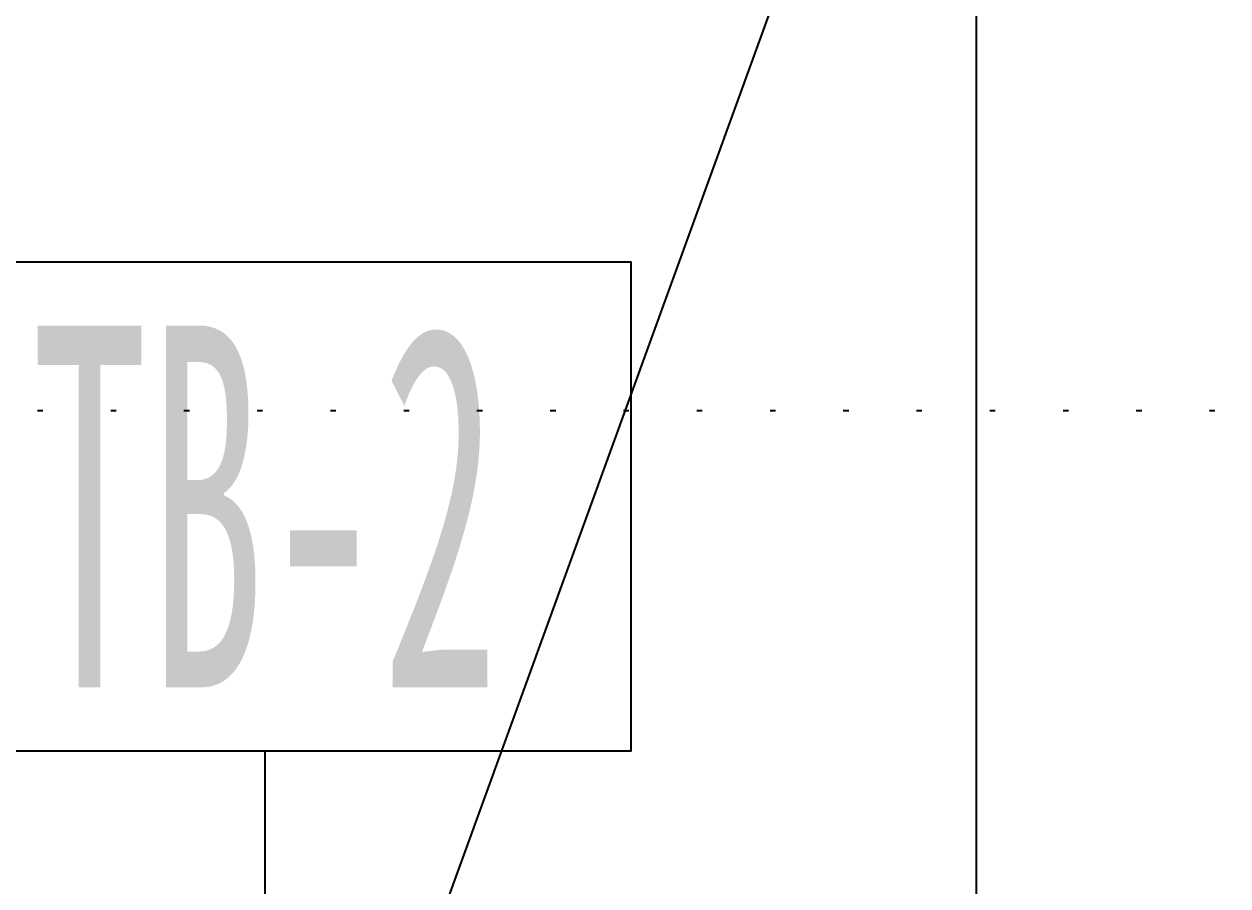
# Model space of a CAD drawing. Header units: millimetres. Extents: x -1499 to 6658, y -12483 to -6008.
# Drawn here: x 1318.61 to 1340.8, y -11041.81 to -11025.94 of the extents above; entities that cross this region are included whole.
import ezdxf
from ezdxf.enums import TextEntityAlignment as Align

# ---------------------------------------------------------------- set-up
doc = ezdxf.new("R2010")
doc.units = ezdxf.units.MM
doc.linetypes.add('A-DOTLN01H', pattern=[0.125, 0, -0.125])
for name, color, linetype in [('CR-GRID', 56, 'A-DOTLN01H'), ('Layer', 7, 'Continuous'), ('수직그리드', 1, 'Continuous'), ('종단지반선', 3, 'Continuous')]:
    doc.layers.add(name, color=color, linetype=linetype)
doc.styles.add('굴림체', font='굴림체')

# ---------------------------------------------------------------- blocks, each defined once
blk = doc.blocks.new('TB-2')
at = {"layer": 'Layer'}
for points in [[(-2.25, 3.5), (-2.25, 2), (2.25, 2), (2.25, 3.5), (-2.25, 3.5)], [(-2.25, 2), (2.25, 2)], [(0, 2), (0, 0)]]:
    blk.add_lwpolyline(points, dxfattribs=at)
at = {"layer": 'Layer', "style": '굴림체'}
blk.add_text('TB-2', height=1.11111, dxfattribs=at).set_placement((0, 2.75), align=Align.MIDDLE_CENTER)

msp = doc.modelspace()

# ---------------------------------------------------------------- linework, layer by layer
at = {"layer": 'CR-GRID', "color": 6, "linetype": 'A-DOTLN01H', "ltscale": 10}
msp.add_line((236.157, -11033.058), (1436.157, -11033.058), dxfattribs=at)
at = {"layer": '수직그리드'}
msp.add_line((1336.157, -11015.244), (1336.157, -11873.058), dxfattribs=at)
at = {"layer": '종단지반선', "flags": 128}
msp.add_lwpolyline([(1336.157, -11015.244), (1316.157, -11070.288), (1296.157, -11124.762), (1276.157, -11158.386), (1265.457, -11190.198), (1264.457, -11190.558), (1256.157, -11165.346), (1247.757, -11164.158), (1236.157, -11189.922), (1218.357, -11259.378), (1217.357, -11261.358), (1216.157, -11258.814), (1199.857, -11220.192), (1196.157, -11220.924), (1176.157, -11271.408), (1156.157, -11326.422)], dxfattribs=at)

# ---------------------------------------------------------------- block references
at = {"xscale": 3, "yscale": 6, "zscale": 3}
msp.add_blockref('TB-2', (1323.047, -11051.325), dxfattribs=at)

doc.saveas('drawing.dxf')
